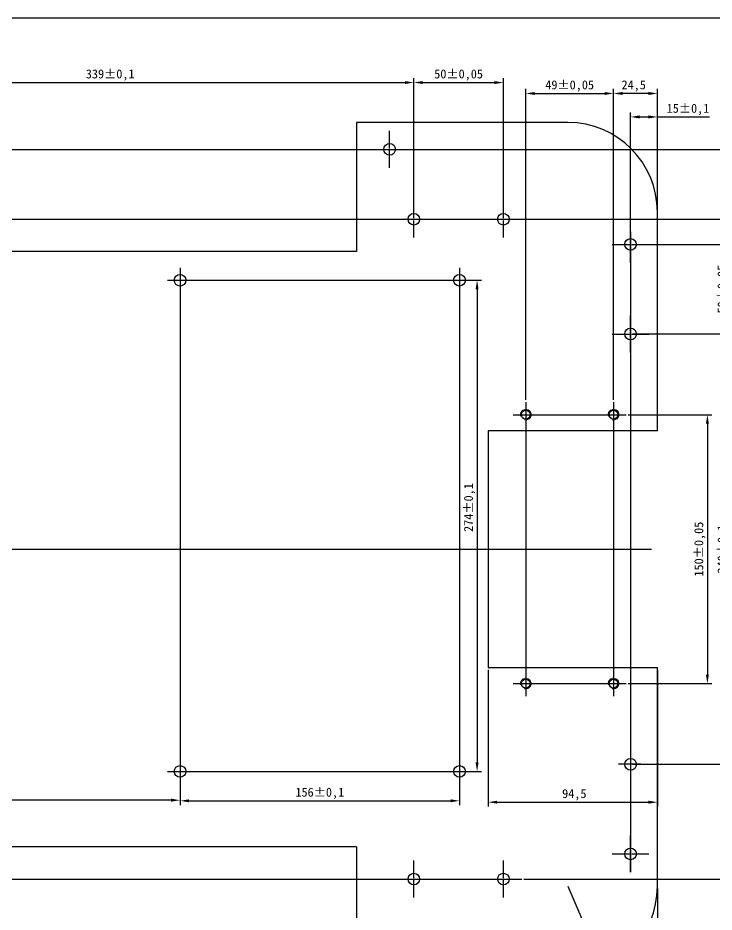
# Model space of a CAD drawing. Header units: millimetres. Extents: x 0 to 584, y 0 to 410.
# Drawn here: x 194.3 to 388.7, y 160.6 to 410 of the extents above; entities that cross this region are included whole.
import ezdxf
from ezdxf.lldxf.tags import DXFTag

# ---------------------------------------------------------------- set-up
doc = ezdxf.new("R2010")
doc.units = ezdxf.units.MM
for name, color, linetype in [('1121-底盘主体', 7, 'Continuous'), ('Default', 1, 'Continuous'), ('图框', 7, 'Continuous'), ('标注', 4, 'Continuous')]:
    doc.layers.add(name, color=color, linetype=linetype)
tags = doc.linetypes.add('CENTER2', pattern=[28.575, 19.05, -3.175, 3.175, -3.175]).pattern_tags.tags
tags[10:11] = [DXFTag(74, 4), DXFTag(75, 0), DXFTag(340, '0'), DXFTag(46, 0.0), DXFTag(50, 0.0), DXFTag(44, 0.0), DXFTag(45, 0.0)]
tags[8:9] = [DXFTag(74, 4), DXFTag(75, 0), DXFTag(340, '0'), DXFTag(46, 0.0), DXFTag(50, 0.0), DXFTag(44, 0.0), DXFTag(45, 0.0)]
tags[6:7] = [DXFTag(74, 4), DXFTag(75, 0), DXFTag(340, '0'), DXFTag(46, 0.0), DXFTag(50, 0.0), DXFTag(44, 0.0), DXFTag(45, 0.0)]
tags[4:5] = [DXFTag(74, 4), DXFTag(75, 0), DXFTag(340, '0'), DXFTag(46, 0.0), DXFTag(50, 0.0), DXFTag(44, 0.0), DXFTag(45, 0.0)]
doc.dimstyles.new('ISO-25', dxfattribs={"dimtxt": 2.5, "dimasz": 2.5, "dimexe": 1.25, "dimexo": 0.625, "dimtad": 1, "dimlfac": 2, "dimtxsty": 'Standard', "dimcen": 2.5, "dimadec": 0, "dimazin": 0, "dimtfac": 1, "dimtmove": 0, "dimatfit": 3, "dimfxl": 1, "dimarcsym": 0})

# ---------------------------------------------------------------- blocks, each defined once
blk = doc.blocks.new('SE')
at = {"layer": '1121-底盘主体', "color": 7, "linetype": 'Continuous', "lineweight": 30}
for p, q in [((140.37, 380.84), (83.87, 380.84)), ((140.37, 380.84), (140.37, 344.84)), ((347.87, 380.84), (288.87, 380.84)), ((288.87, 380.84), (288.87, 344.84)), ((58.87, 355.84), (58.87, 294.84)), ((372.87, 294.84), (372.87, 355.84)), ((288.87, 344.84), (140.37, 344.84)), ((58.87, 294.84), (106.12, 294.84)), ((106.12, 294.84), (106.12, 228.84)), ((372.87, 294.84), (325.62, 294.84)), ((325.62, 294.84), (325.62, 228.84)), ((106.12, 228.84), (58.87, 228.84)), ((58.87, 228.84), (58.87, 167.84)), ((325.62, 228.84), (372.87, 228.84)), ((372.87, 167.84), (372.87, 228.84)), ((140.37, 178.84), (140.37, 142.84)), ((288.87, 178.84), (140.37, 178.84)), ((288.87, 178.84), (288.87, 142.84)), ((140.37, 142.84), (83.87, 142.84)), ((347.87, 142.84), (288.87, 142.84))]:
    blk.add_line(p, q, dxfattribs=at)
for centre, radius in [((108.12, 373.34), 1.63), ((133.12, 373.34), 1.62), ((298.12, 373.34), 1.62), ((110.37, 353.84), 1.62), ((135.37, 353.84), 1.62), ((304.87, 353.84), 1.62), ((329.87, 353.84), 1.62), ((66.37, 346.84), 1.62), ((365.37, 346.84), 1.62), ((117.12, 340.59), 1.23), ((177.12, 340.59), 1.23), ((239.62, 336.84), 1.63), ((317.62, 336.84), 1.63), ((66.37, 321.84), 1.63), ((365.37, 321.84), 1.63), ((71.12, 299.34), 1.23), ((95.62, 299.34), 1.23), ((336.12, 299.34), 1.23), ((360.62, 299.34), 1.23), ((71.12, 224.34), 1.23), ((95.62, 224.34), 1.23), ((336.12, 224.34), 1.23), ((360.62, 224.34), 1.23), ((66.37, 201.84), 1.63), ((365.37, 201.84), 1.63), ((239.62, 199.84), 1.63), ((317.62, 199.84), 1.63), ((117.12, 183.09), 1.23), ((177.12, 183.09), 1.23), ((66.37, 176.84), 1.62), ((365.37, 176.84), 1.62), ((110.37, 169.84), 1.62), ((135.37, 169.84), 1.62), ((304.87, 169.84), 1.62), ((329.87, 169.84), 1.62), ((108.12, 150.34), 1.63), ((133.12, 150.34), 1.62), ((298.12, 150.34), 1.62)]:
    blk.add_circle(centre, radius, dxfattribs=at)
for centre, start, end in [((83.87, 355.84), 90, 180), ((347.87, 355.84), 0, 90), ((83.87, 167.84), 180, 270), ((347.87, 167.84), 270, 0)]:
    blk.add_arc(centre, 25, start, end, dxfattribs=at)
at = {"layer": '1121-底盘主体', "color": 7, "linetype": 'Continuous', "lineweight": 20}
for centre in [(117.12, 340.59), (177.12, 340.59), (71.12, 299.34), (95.62, 299.34), (336.12, 299.34), (360.62, 299.34), (71.12, 224.34), (95.62, 224.34), (336.12, 224.34), (360.62, 224.34), (117.12, 183.09), (177.12, 183.09)]:
    blk.add_arc(centre, 1.5, 255, 195, dxfattribs=at)
blk = doc.blocks.new('*D42')
at = {"color": 0, "lineweight": -2, "transparency": 16777216}
for p, q in [((364.74, 299.34), (388.06, 299.34)), ((386.81, 296.84), (386.81, 226.84)), ((364.74, 224.34), (388.06, 224.34))]:
    blk.add_line(p, q, dxfattribs=at)
at = {"color": 0, "transparency": 16777216}
for points in [[(386.39, 296.84), (387.23, 296.84), (386.81, 299.34)], [(386.39, 226.84), (387.23, 226.84), (386.81, 224.34)]]:
    blk.add_solid(points, dxfattribs=at)
at = {"layer": 'Defpoints', "color": 0, "transparency": 16777216}
for p in [(364.12, 299.34), (364.12, 224.34), (386.81, 224.34)]:
    blk.add_point(p, dxfattribs=at)
at = {"color": 0, "transparency": 16777216, "insert": (384.73, 261.84), "char_height": 2.5, "attachment_point": 5, "rotation": 90}
blk.add_mtext('150±0,05', dxfattribs=at)
blk = doc.blocks.new('*D43')
at = {"color": 0, "lineweight": -2, "transparency": 16777216}
for p, q in [((365.99, 321.84), (394.54, 321.84)), ((393.29, 319.34), (393.29, 204.34)), ((365.99, 201.84), (394.54, 201.84))]:
    blk.add_line(p, q, dxfattribs=at)
at = {"color": 0, "transparency": 16777216}
for points in [[(392.88, 319.34), (393.71, 319.34), (393.29, 321.84)], [(392.87, 204.34), (393.71, 204.34), (393.29, 201.84)]]:
    blk.add_solid(points, dxfattribs=at)
at = {"layer": 'Defpoints', "color": 0, "transparency": 16777216}
for p in [(365.37, 321.84), (365.37, 201.84), (393.29, 201.84)]:
    blk.add_point(p, dxfattribs=at)
at = {"color": 0, "transparency": 16777216, "insert": (391.21, 261.84), "char_height": 2.5, "attachment_point": 5, "rotation": 89.9998}
blk.add_mtext('240±0,1', dxfattribs=at)
blk = doc.blocks.new('*D44')
at = {"color": 0, "lineweight": -2, "transparency": 16777216}
for p, q in [((298.74, 373.34), (406.96, 373.34)), ((405.71, 370.84), (405.71, 152.84)), ((298.74, 150.34), (406.96, 150.34))]:
    blk.add_line(p, q, dxfattribs=at)
at = {"color": 0, "transparency": 16777216}
for points in [[(405.3, 370.84), (406.13, 370.84), (405.71, 373.34)], [(405.3, 152.84), (406.13, 152.84), (405.71, 150.34)]]:
    blk.add_solid(points, dxfattribs=at)
at = {"layer": 'Defpoints', "color": 0, "transparency": 16777216}
for p in [(298.12, 373.34), (298.12, 150.34), (405.71, 150.34)]:
    blk.add_point(p, dxfattribs=at)
at = {"color": 0, "transparency": 16777216, "insert": (403.63, 261.84), "char_height": 2.5, "attachment_point": 5, "rotation": 90}
blk.add_mtext('446±0,1', dxfattribs=at)
blk = doc.blocks.new('*D47')
at = {"color": 0, "lineweight": -2, "transparency": 16777216}
for p, q in [((336.12, 303.46), (336.12, 390.17)), ((360.62, 303.46), (360.62, 390.17)), ((338.62, 388.92), (358.12, 388.92))]:
    blk.add_line(p, q, dxfattribs=at)
at = {"color": 0, "transparency": 16777216}
for points in [[(338.62, 389.34), (338.62, 388.5), (336.12, 388.92)], [(358.12, 389.34), (358.12, 388.5), (360.62, 388.92)]]:
    blk.add_solid(points, dxfattribs=at)
at = {"layer": 'Defpoints', "color": 0, "transparency": 16777216}
for p in [(360.62, 388.92), (336.12, 302.84), (360.62, 302.84)]:
    blk.add_point(p, dxfattribs=at)
at = {"color": 0, "transparency": 16777216, "insert": (348.37, 391), "char_height": 2.5, "attachment_point": 5}
blk.add_mtext('49±0,05', dxfattribs=at)
blk = doc.blocks.new('*D48')
at = {"color": 0, "lineweight": -2, "transparency": 16777216}
for p, q in [((360.62, 389.54), (360.62, 390.17)), ((372.87, 356.46), (372.87, 390.17)), ((370.37, 388.92), (363.12, 388.92))]:
    blk.add_line(p, q, dxfattribs=at)
at = {"color": 0, "transparency": 16777216}
for points in [[(363.12, 389.34), (363.12, 388.5), (360.62, 388.92)], [(370.37, 389.34), (370.37, 388.5), (372.87, 388.92)]]:
    blk.add_solid(points, dxfattribs=at)
at = {"layer": 'Defpoints', "color": 0, "transparency": 16777216}
for p in [(360.62, 388.92), (360.62, 388.92), (372.87, 355.84)]:
    blk.add_point(p, dxfattribs=at)
at = {"color": 0, "transparency": 16777216, "insert": (366.25, 391), "char_height": 2.5, "attachment_point": 5}
blk.add_mtext('24,5', dxfattribs=at)
blk = doc.blocks.new('*D49')
at = {"color": 0, "lineweight": -2, "transparency": 16777216}
for p, q in [((365.37, 350.96), (365.37, 383.63)), ((367.87, 382.38), (370.37, 382.38)), ((372.87, 356.46), (372.87, 383.63)), ((372.87, 382.38), (387.45, 382.38))]:
    blk.add_line(p, q, dxfattribs=at)
at = {"color": 0, "transparency": 16777216}
for points in [[(367.87, 382.8), (367.87, 381.96), (365.37, 382.38)], [(370.37, 382.8), (370.37, 381.96), (372.87, 382.38)]]:
    blk.add_solid(points, dxfattribs=at)
at = {"layer": 'Defpoints', "color": 0, "transparency": 16777216}
for p in [(372.87, 382.38), (372.87, 355.84), (365.37, 350.34)]:
    blk.add_point(p, dxfattribs=at)
at = {"color": 0, "transparency": 16777216, "insert": (381.41, 384.46), "char_height": 2.5, "attachment_point": 5}
blk.add_mtext('15±0,1', dxfattribs=at)
blk = doc.blocks.new('*D50')
at = {"color": 0, "lineweight": -2, "transparency": 16777216}
for p, q in [((333.99, 353.84), (400.96, 353.84)), ((399.71, 172.34), (399.71, 351.34)), ((335.62, 169.84), (400.96, 169.84))]:
    blk.add_line(p, q, dxfattribs=at)
at = {"color": 0, "transparency": 16777216}
for points in [[(399.29, 351.34), (400.13, 351.34), (399.71, 353.84)], [(399.29, 172.34), (400.13, 172.34), (399.71, 169.84)]]:
    blk.add_solid(points, dxfattribs=at)
at = {"layer": 'Defpoints', "color": 0, "transparency": 16777216}
for p in [(333.37, 353.84), (399.71, 353.84), (334.99, 169.84)]:
    blk.add_point(p, dxfattribs=at)
at = {"color": 0, "transparency": 16777216, "insert": (397.63, 261.84), "char_height": 2.5, "attachment_point": 5, "rotation": 90}
blk.add_mtext('368±0,1', dxfattribs=at)
blk = doc.blocks.new('*D51')
at = {"color": 0, "lineweight": -2, "transparency": 16777216}
for p, q in [((365.99, 346.84), (394.54, 346.84)), ((393.29, 344.34), (393.29, 324.34)), ((365.99, 321.84), (394.54, 321.84))]:
    blk.add_line(p, q, dxfattribs=at)
at = {"color": 0, "transparency": 16777216}
for points in [[(392.88, 344.34), (393.71, 344.34), (393.29, 346.84)], [(392.88, 324.34), (393.71, 324.34), (393.29, 321.84)]]:
    blk.add_solid(points, dxfattribs=at)
at = {"layer": 'Defpoints', "color": 0, "transparency": 16777216}
for p in [(365.37, 346.84), (365.37, 321.84), (393.29, 321.84)]:
    blk.add_point(p, dxfattribs=at)
at = {"color": 0, "transparency": 16777216, "insert": (391.21, 334.34), "char_height": 2.5, "attachment_point": 5, "rotation": 90}
blk.add_mtext('50±0,05', dxfattribs=at)
blk = doc.blocks.new('*D65')
at = {"color": 0, "lineweight": -2, "transparency": 16777216}
for p, q in [((318.24, 336.84), (323.78, 336.84)), ((322.53, 334.34), (322.53, 202.34)), ((318.24, 199.84), (323.78, 199.84))]:
    blk.add_line(p, q, dxfattribs=at)
at = {"color": 0, "lineweight": 30, "transparency": 16777216}
for points in [[(322.11, 334.34), (322.94, 334.34), (322.53, 336.84)], [(322.11, 202.34), (322.94, 202.34), (322.53, 199.84)]]:
    blk.add_solid(points, dxfattribs=at)
at = {"layer": 'Defpoints', "color": 0, "lineweight": 30, "transparency": 16777216}
for p in [(317.62, 336.84), (317.62, 199.84), (322.53, 199.84)]:
    blk.add_point(p, dxfattribs=at)
at = {"color": 0, "transparency": 16777216, "insert": (320.44, 273.44), "char_height": 2.5, "attachment_point": 5, "rotation": 90}
blk.add_mtext('274±0,1', dxfattribs=at)
blk = doc.blocks.new('*D66')
at = {"color": 0, "lineweight": -2, "transparency": 16777216}
for p, q in [((239.62, 199.21), (239.62, 190.4)), ((317.62, 199.21), (317.62, 190.4)), ((242.12, 191.65), (315.12, 191.65))]:
    blk.add_line(p, q, dxfattribs=at)
at = {"color": 0, "transparency": 16777216}
for points in [[(242.12, 192.07), (242.12, 191.24), (239.62, 191.65)], [(315.12, 192.07), (315.12, 191.24), (317.62, 191.65)]]:
    blk.add_solid(points, dxfattribs=at)
at = {"layer": 'Defpoints', "color": 0, "transparency": 16777216}
for p in [(239.62, 199.84), (317.62, 199.84), (317.62, 191.65)]:
    blk.add_point(p, dxfattribs=at)
at = {"color": 0, "transparency": 16777216, "insert": (278.62, 193.74), "char_height": 2.5, "attachment_point": 5}
blk.add_mtext('156±0,1', dxfattribs=at)
blk = doc.blocks.new('*D67')
at = {"color": 0, "lineweight": -2, "transparency": 16777216}
for p, q in [((239.62, 199.21), (239.62, 190.57)), ((58.87, 168.46), (58.87, 193.07)), ((237.12, 191.82), (61.37, 191.82))]:
    blk.add_line(p, q, dxfattribs=at)
at = {"color": 0, "transparency": 16777216}
for points in [[(61.37, 192.24), (61.37, 191.4), (58.87, 191.82)], [(237.12, 192.24), (237.12, 191.4), (239.62, 191.82)]]:
    blk.add_solid(points, dxfattribs=at)
at = {"layer": 'Defpoints', "color": 0, "transparency": 16777216}
for p in [(239.62, 199.84), (58.87, 191.82), (58.87, 167.84)]:
    blk.add_point(p, dxfattribs=at)
at = {"color": 0, "transparency": 16777216, "insert": (145.38, 193.9), "char_height": 2.5, "attachment_point": 5}
blk.add_mtext('361,5', dxfattribs=at)
blk = doc.blocks.new('*D70')
at = {"color": 0, "lineweight": -2, "transparency": 16777216}
for p, q in [((325.62, 228.21), (325.62, 190.02)), ((372.87, 228.21), (372.87, 190.02)), ((328.12, 191.27), (370.37, 191.27))]:
    blk.add_line(p, q, dxfattribs=at)
at = {"color": 0, "transparency": 16777216}
for points in [[(328.12, 191.68), (328.12, 190.85), (325.62, 191.27)], [(370.37, 191.68), (370.37, 190.85), (372.87, 191.27)]]:
    blk.add_solid(points, dxfattribs=at)
at = {"layer": 'Defpoints', "color": 0, "transparency": 16777216}
for p in [(325.62, 228.84), (372.87, 228.84), (372.87, 191.27)]:
    blk.add_point(p, dxfattribs=at)
at = {"color": 0, "transparency": 16777216, "insert": (349.67, 193.35), "char_height": 2.5, "attachment_point": 5}
blk.add_mtext('94,5', dxfattribs=at)
blk = doc.blocks.new('*D74')
at = {"color": 0, "lineweight": -2, "transparency": 16777216}
for p, q in [((58.87, 167.21), (58.87, 87.11)), ((372.87, 167.21), (372.87, 87.11)), ((61.37, 88.36), (370.37, 88.36))]:
    blk.add_line(p, q, dxfattribs=at)
at = {"color": 0, "transparency": 16777216}
for points in [[(61.37, 88.78), (61.37, 87.95), (58.87, 88.36)], [(370.37, 88.78), (370.37, 87.95), (372.87, 88.36)]]:
    blk.add_solid(points, dxfattribs=at)
at = {"layer": 'Defpoints', "color": 0, "transparency": 16777216}
for p in [(58.87, 167.84), (372.87, 167.84), (372.87, 88.36)]:
    blk.add_point(p, dxfattribs=at)
at = {"color": 0, "transparency": 16777216, "insert": (221.18, 90.24), "char_height": 2.5, "attachment_point": 5}
blk.add_mtext('628', dxfattribs=at)
blk = doc.blocks.new('*U77')
at = {"layer": 'Default', "color": 0, "linetype": 'CENTER2', "transparency": 16777216}
for p, q in [((0, 0.325), (0, 5.125)), ((-5.125, 0), (-0.325, 0)), ((0.325, 0), (5.125, 0)), ((0, -5.125), (0, -0.325))]:
    blk.add_line(p, q, dxfattribs=at)
at = {"layer": 'Default', "color": 0, "linetype": 'Continuous', "transparency": 16777216}
for p, q in [((-0.1625, 0), (0.1625, 0)), ((0, -0.1625), (0, 0.1625))]:
    blk.add_line(p, q, dxfattribs=at)
blk = doc.blocks.new('*U78')
at = {"layer": 'Default', "color": 0, "linetype": 'CENTER2', "transparency": 16777216}
for p, q in [((0, 0.325), (0, 5.125)), ((-5.125, 0), (-0.325, 0)), ((0.325, 0), (5.125, 0)), ((0, -5.125), (0, -0.325))]:
    blk.add_line(p, q, dxfattribs=at)
at = {"layer": 'Default', "color": 0, "linetype": 'Continuous', "transparency": 16777216}
for p, q in [((-0.1625, 0), (0.1625, 0)), ((0, -0.1625), (0, 0.1625))]:
    blk.add_line(p, q, dxfattribs=at)
blk = doc.blocks.new('*U79')
at = {"layer": 'Default', "color": 0, "linetype": 'CENTER2', "transparency": 16777216}
for p, q in [((0, 0.325), (0, 5.125)), ((-5.125, 0), (-0.325, 0)), ((0.325, 0), (5.125, 0)), ((0, -5.125), (0, -0.325))]:
    blk.add_line(p, q, dxfattribs=at)
at = {"layer": 'Default', "color": 0, "linetype": 'Continuous', "transparency": 16777216}
for p, q in [((-0.1625, 0), (0.1625, 0)), ((0, -0.1625), (0, 0.1625))]:
    blk.add_line(p, q, dxfattribs=at)
blk = doc.blocks.new('*U81')
at = {"layer": 'Default', "color": 0, "linetype": 'CENTER2', "transparency": 16777216}
for p, q in [((0, 0.325), (0, 5.125)), ((-5.125, 0), (-0.325, 0)), ((0.325, 0), (5.125, 0)), ((0, -5.125), (0, -0.325))]:
    blk.add_line(p, q, dxfattribs=at)
at = {"layer": 'Default', "color": 0, "linetype": 'Continuous', "transparency": 16777216}
for p, q in [((-0.1625, 0), (0.1625, 0)), ((0, -0.1625), (0, 0.1625))]:
    blk.add_line(p, q, dxfattribs=at)
blk = doc.blocks.new('*U82')
at = {"layer": 'Default', "color": 0, "linetype": 'CENTER2', "transparency": 16777216}
for p, q in [((0, 0.325), (0, 5.125)), ((-5.125, 0), (-0.325, 0)), ((0.325, 0), (5.125, 0)), ((0, -5.125), (0, -0.325))]:
    blk.add_line(p, q, dxfattribs=at)
at = {"layer": 'Default', "color": 0, "linetype": 'Continuous', "transparency": 16777216}
for p, q in [((-0.1625, 0), (0.1625, 0)), ((0, -0.1625), (0, 0.1625))]:
    blk.add_line(p, q, dxfattribs=at)
blk = doc.blocks.new('*U83')
at = {"layer": 'Default', "color": 0, "linetype": 'CENTER2', "transparency": 16777216}
for p, q in [((0, 0.325), (0, 5.125)), ((-5.125, 0), (-0.325, 0)), ((0.325, 0), (5.125, 0)), ((0, -5.125), (0, -0.325))]:
    blk.add_line(p, q, dxfattribs=at)
at = {"layer": 'Default', "color": 0, "linetype": 'Continuous', "transparency": 16777216}
for p, q in [((-0.1625, 0), (0.1625, 0)), ((0, -0.1625), (0, 0.1625))]:
    blk.add_line(p, q, dxfattribs=at)
blk = doc.blocks.new('*U84')
at = {"layer": 'Default', "color": 0, "linetype": 'CENTER2', "transparency": 16777216}
for p, q in [((0, 0.325), (0, 5.125)), ((-5.125, 0), (-0.325, 0)), ((0.325, 0), (5.125, 0)), ((0, -5.125), (0, -0.325))]:
    blk.add_line(p, q, dxfattribs=at)
at = {"layer": 'Default', "color": 0, "linetype": 'Continuous', "transparency": 16777216}
for p, q in [((-0.1625, 0), (0.1625, 0)), ((0, -0.1625), (0, 0.1625))]:
    blk.add_line(p, q, dxfattribs=at)
blk = doc.blocks.new('*U85')
at = {"layer": 'Default', "color": 0, "linetype": 'CENTER2', "transparency": 16777216}
for p, q in [((0, 0.325), (0, 5.125)), ((-5.125, 0), (-0.325, 0)), ((0.325, 0), (5.125, 0)), ((0, -5.125), (0, -0.325))]:
    blk.add_line(p, q, dxfattribs=at)
at = {"layer": 'Default', "color": 0, "linetype": 'Continuous', "transparency": 16777216}
for p, q in [((-0.1625, 0), (0.1625, 0)), ((0, -0.1625), (0, 0.1625))]:
    blk.add_line(p, q, dxfattribs=at)
blk = doc.blocks.new('*D98')
at = {"layer": 'Defpoints', "color": 0, "transparency": 16777216}
for p in [(347.87, 167.84), (357.74, 144.87)]:
    blk.add_point(p, dxfattribs=at)
at = {"layer": '标注', "color": 0, "lineweight": -2, "transparency": 16777216}
for p, q in [((347.87, 167.84), (357.74, 144.87)), ((364.7, 128.69), (358.73, 142.57))]:
    blk.add_line(p, q, dxfattribs=at)
at = {"layer": '标注', "color": 0, "transparency": 16777216}
blk.add_solid([(359.11, 142.74), (358.35, 142.41), (357.74, 144.87)], dxfattribs=at)
at = {"layer": '标注', "color": 0, "transparency": 16777216, "insert": (364.94, 132.87), "char_height": 2.5, "attachment_point": 5, "rotation": 293.2607}
blk.add_mtext('R50', dxfattribs=at)
blk = doc.blocks.new('*D102')
at = {"layer": 'Defpoints', "color": 0, "transparency": 16777216}
for p in [(329.87, 391.97), (304.87, 353.84), (329.87, 353.84)]:
    blk.add_point(p, dxfattribs=at)
at = {"layer": '标注', "color": 0, "lineweight": -2, "transparency": 16777216}
for p, q in [((304.87, 354.46), (304.87, 393.22)), ((307.37, 391.97), (327.37, 391.97)), ((329.87, 354.46), (329.87, 393.22))]:
    blk.add_line(p, q, dxfattribs=at)
at = {"layer": '标注', "color": 0, "transparency": 16777216}
for points in [[(307.37, 392.38), (307.37, 391.55), (304.87, 391.97)], [(327.37, 392.38), (327.37, 391.55), (329.87, 391.97)]]:
    blk.add_solid(points, dxfattribs=at)
at = {"layer": '标注', "color": 0, "transparency": 16777216, "insert": (317.37, 394.05), "char_height": 2.5, "attachment_point": 5}
blk.add_mtext('50±0,05', dxfattribs=at)
blk = doc.blocks.new('*D103')
at = {"layer": 'Defpoints', "color": 0, "transparency": 16777216}
for p in [(304.87, 391.97), (135.37, 353.84), (304.87, 353.84)]:
    blk.add_point(p, dxfattribs=at)
at = {"layer": '标注', "color": 0, "lineweight": -2, "transparency": 16777216}
for p, q in [((135.37, 354.46), (135.37, 393.22)), ((137.87, 391.97), (302.37, 391.97)), ((304.87, 354.46), (304.87, 393.22))]:
    blk.add_line(p, q, dxfattribs=at)
at = {"layer": '标注', "color": 0, "transparency": 16777216}
for points in [[(137.87, 392.38), (137.87, 391.55), (135.37, 391.97)], [(302.37, 392.38), (302.37, 391.55), (304.87, 391.97)]]:
    blk.add_solid(points, dxfattribs=at)
at = {"layer": '标注', "color": 0, "transparency": 16777216, "insert": (220.12, 394.05), "char_height": 2.5, "attachment_point": 5}
blk.add_mtext('339±0,1', dxfattribs=at)

msp = doc.modelspace()

# ---------------------------------------------------------------- linework, layer by layer
at = {"layer": 'Default', "linetype": 'CENTER2'}
for p, q in [((104.6186, 373.3361), (301.6186, 373.3361)), ((106.8686, 353.8361), (333.3686, 353.8361)), ((365.3691, 350.3361), (365.3686, 171.7111)), ((239.6186, 340.3361), (239.6186, 196.3361)), ((317.6186, 340.3361), (317.6186, 196.3361)), ((236.1186, 336.8361), (321.1186, 336.8361)), ((336.1186, 302.8361), (336.1186, 220.8361)), ((360.6186, 302.8361), (360.6186, 220.8361)), ((332.6186, 299.3361), (364.1186, 299.3361)), ((39.9971, 261.8361), (371.2477, 261.8361)), ((332.6186, 224.3361), (364.1186, 224.3361)), ((236.1186, 199.8361), (321.1186, 199.8361)), ((106.8686, 169.8361), (334.9936, 169.8361))]:
    msp.add_line(p, q, dxfattribs=at)
at = {"layer": 'Default', "color": 1, "linetype": 'CENTER2'}
msp.add_line((368.2211, 201.8361), (361.9659, 201.8361), dxfattribs=at)
at = {"layer": '图框', "color": 7, "linetype": 'Continuous'}
msp.add_line((25, 410), (584, 410), dxfattribs=at)

# ---------------------------------------------------------------- block references
at = {"layer": 'Default', "linetype": 'ByBlock', "lineweight": 30}
msp.add_blockref('SE', (0, 0), dxfattribs=at)
at = {"layer": 'Default', "color": 1, "linetype": 'CENTER2'}
for name, p in [('*U85', (298.1186, 373.3361)), ('*U84', (304.8686, 353.8361)), ('*U83', (329.8686, 353.8361)), ('*U82', (365.3691, 346.8361)), ('*U81', (365.3691, 321.8361)), ('*U77', (365.3686, 176.8361)), ('*U79', (304.8686, 169.8361)), ('*U78', (329.8686, 169.8361))]:
    msp.add_blockref(name, p, dxfattribs=at)

# ---------------------------------------------------------------- dimensions: what is measured, and where the dimension line sits
at = {"color": 4}
for base, p1, p2, override, picture, middle in [((360.6186, 388.9194), (336.1186, 302.8361), (360.6186, 302.8361), {"dimtol": 1, "dimtp": 0.05, "dimtm": 0.05}, '*D47', (348.3686, 391.0027)), ((317.6186, 191.6519), (239.6186, 199.8361), (317.6186, 199.8361), {"dimgap": 0.625, "dimtol": 1, "dimlim": 0, "dimtp": 0.1, "dimtm": 0.1}, '*D66', (278.6186, 193.7352))]:
    dim = msp.add_linear_dim(base=base, p1=p1, p2=p2, dimstyle='ISO-25', override=override, dxfattribs=at)
    dim.commit()
    dim.dimension.update_dxf_attribs({"geometry": picture, "text_midpoint": middle})
for base, p1, p2, picture, middle in [((360.6186, 388.9194), (372.8686, 355.8361), (360.6186, 388.9194), '*D48', (366.249, 388.9194)), ((372.8686, 191.2682), (325.6186, 228.8361), (372.8686, 228.8361), '*D70', (349.6717, 191.2682)), ((58.8686, 191.8213), (239.6186, 199.8361), (58.8686, 167.8361), '*D67', (145.3799, 191.8213)), ((372.8686, 88.3631), (58.8686, 167.8361), (372.8686, 167.8361), '*D74', (221.1796, 88.3631))]:
    dim = msp.add_linear_dim(base=base, p1=p1, p2=p2, dimstyle='ISO-25', dxfattribs=at)
    dim.commit()
    dim.dimension.update_dxf_attribs({"geometry": picture, "text_midpoint": middle, "dimtype": 160})
dim = msp.add_linear_dim(base=(372.8686, 382.3787), p1=(365.3691, 350.3361), p2=(372.8686, 355.8361), dimstyle='ISO-25', override={"dimgap": 0.625, "dimtol": 1, "dimlim": 0, "dimtp": 0.1, "dimtm": 0.1}, dxfattribs=at)
dim.commit()
dim.dimension.update_dxf_attribs({"geometry": '*D49', "text_midpoint": (381.4102, 382.3787), "dimtype": 160})
for base, p1, p2, picture, middle in [((405.713, 150.3361), (298.1186, 373.3361), (298.1186, 150.3361), '*D44', (405.713, 261.8361)), ((399.7098, 353.8361), (334.9936, 169.8361), (333.3686, 353.8361), '*D50', (399.7098, 261.8361)), ((322.5258, 199.8361), (317.6186, 336.8361), (317.6186, 199.8361), '*D65', (322.5258, 273.4381))]:
    dim = msp.add_linear_dim(base=base, p1=p1, p2=p2, angle=90, dimstyle='ISO-25', override={"dimtol": 1, "dimtp": 0.1, "dimtm": 0.1}, dxfattribs=at)
    dim.commit()
    dim.dimension.update_dxf_attribs({"geometry": picture, "text_midpoint": middle, "dimtype": 160})
for base, p1, p2, picture, middle in [((393.2919, 321.8361), (365.3691, 346.8361), (365.3691, 321.8361), '*D51', (391.2086, 334.3361)), ((386.8103, 224.3361), (364.1186, 299.3361), (364.1186, 224.3361), '*D42', (384.727, 261.8361))]:
    dim = msp.add_linear_dim(base=base, p1=p1, p2=p2, angle=90, dimstyle='ISO-25', override={"dimgap": 0.625, "dimtol": 1, "dimlim": 0, "dimtp": 0.05, "dimtm": 0.05}, dxfattribs=at)
    dim.commit()
    dim.dimension.update_dxf_attribs({"geometry": picture, "text_midpoint": middle})
dim = msp.add_aligned_dim(p1=(365.3691, 321.8361), p2=(365.3686, 201.8361), distance=27.9228, dimstyle='ISO-25', override={"dimgap": 0.625, "dimtol": 1, "dimlim": 0, "dimtp": 0.1, "dimtm": 0.1}, dxfattribs=at)
dim.commit()
dim.dimension.update_dxf_attribs({"geometry": '*D43', "text_midpoint": (391.2083, 261.836)})
at = {"layer": '标注', "color": 4}
for base, p1, p2, override, picture, middle in [((304.8686, 391.9676), (135.3686, 353.8361), (304.8686, 353.8361), {"dimgap": 0.625, "dimtol": 1, "dimlim": 0, "dimtp": 0.1, "dimtm": 0.1}, '*D103', (220.1186, 394.0509)), ((329.8686, 391.9676), (304.8686, 353.8361), (329.8686, 353.8361), {"dimgap": 0.625, "dimtol": 1, "dimlim": 0, "dimtp": 0.05, "dimtm": 0.05}, '*D102', (317.3686, 394.0509))]:
    dim = msp.add_linear_dim(base=base, p1=p1, p2=p2, dimstyle='ISO-25', override=override, dxfattribs=at)
    dim.commit()
    dim.dimension.update_dxf_attribs({"geometry": picture, "text_midpoint": middle})
dim = msp.add_radius_dim(center=(347.8686, 167.8361), mpoint=(357.7415, 144.8682), dimstyle='ISO-25', dxfattribs=at)
dim.commit()
dim.dimension.update_dxf_attribs({"geometry": '*D98', "text_midpoint": (363.2163, 132.1317), "dimtype": 164})

doc.saveas('drawing.dxf')
